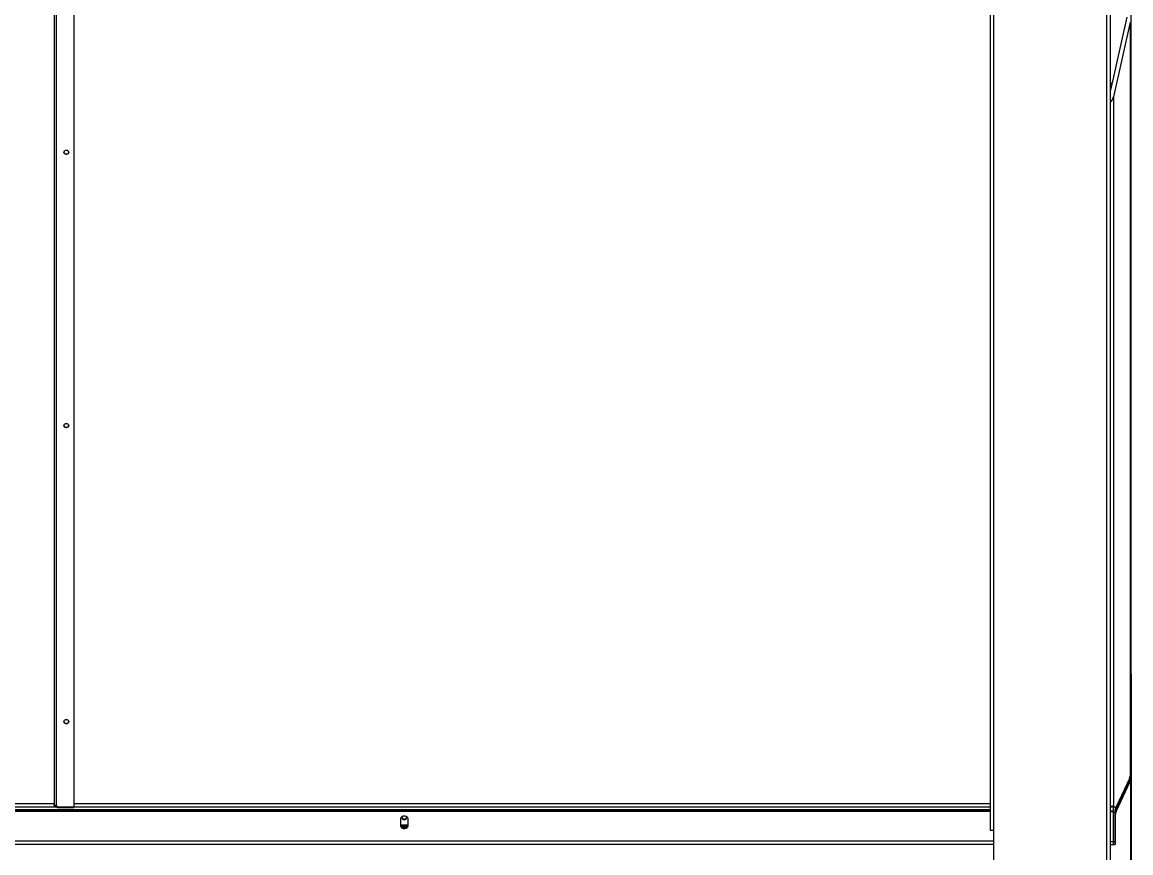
# Model space of a CAD drawing. Header units: millimetres. Extents: x 113490 to 142599, y -20467 to 115.
# Drawn here: x 138215 to 139355, y -7311 to -6457 of the extents above; entities that cross this region are included whole.
import ezdxf

# ---------------------------------------------------------------- set-up
doc = ezdxf.new("R2010")
doc.units = ezdxf.units.MM
doc.layers.add('DV2_0', color=7, linetype='Continuous')
doc.styles.get("Standard").update_dxf_attribs({"font": 'msyh.ttf'})
doc.dimstyles.new('ISO-25', dxfattribs={"dimtxt": 2.5, "dimasz": 2.5, "dimexe": 1.25, "dimexo": 0.625, "dimtad": 1, "dimtxsty": 'Standard', "dimcen": 2.5, "dimadec": 0, "dimazin": 0, "dimtfac": 1, "dimtmove": 0, "dimatfit": 3, "dimfxl": 1, "dimarcsym": 0})

# ---------------------------------------------------------------- blocks, each defined once
blk = doc.blocks.new('*D16')
at = {"color": 0, "lineweight": -2}
for p, q in [((137075, -7126.9), (137075, -8732.8)), ((139355, -7126.9), (139355, -8732.8)), ((137135, -8702.8), (139295, -8702.8))]:
    blk.add_line(p, q, dxfattribs=at)
at = {"color": 0}
for points in [[(137135, -8692.8), (137135, -8712.8), (137075, -8702.8)], [(139295, -8692.8), (139295, -8712.8), (139355, -8702.8)]]:
    blk.add_solid(points, dxfattribs=at)
at = {"layer": 'Defpoints', "color": 0}
for p in [(137075, -7125.9), (139355, -7125.9), (139355, -8702.8)]:
    blk.add_point(p, dxfattribs=at)
at = {"color": 0, "insert": (138215, -8656.9), "char_height": 50, "attachment_point": 5}
blk.add_mtext('2270', dxfattribs=at)

msp = doc.modelspace()

# ---------------------------------------------------------------- linework, layer by layer
at = {"layer": 'DV2_0', "color": 7, "linetype": 'Continuous', "lineweight": 20}
for p, q in [((139330.4, -8326), (139330.4, -6153)), ((138250.1, -6234.8), (138250.1, -7262.1)), ((139214, -7287.4), (139214, -6239.4)), ((139354.2, -6456.5), (139354.2, -7231.8)), ((139335.4, -6520.2), (139334, -6518.6)), ((139337.1, -6533.3), (139337.1, -7262.2)), ((139353.9, -7233.5), (139339.8, -7263.6)), ((139353.9, -7236.5), (139339.8, -7266.6)), ((139354.2, -7234.5), (139354.2, -7234.8)), ((138250.9, -7263.9), (137569.5, -7263.9)), ((139210.4, -7266.5), (137569.5, -7266.5)), ((138250.1, -7262.1), (138250.1, -7262.2)), ((139210.4, -7263.9), (138268, -7263.9)), ((139337, -7268.5), (139334, -7268.5)), ((139338.5, -7269.4), (139337, -7268.5)), ((139337, -7268.5), (139337, -7299.2)), ((139339.4, -7264.6), (139337.1, -7263.1)), ((139339, -7269.8), (139338.5, -7269.8)), ((139338.5, -7269.8), (139338.5, -7299.2)), ((138611.8, -7282.2), (138604.3, -7282.2)), ((137216, -7302), (139214, -7302)), ((139337, -7299.2), (139337, -7302.2)), ((139338.5, -7299.2), (139338.5, -7302.2))]:
    msp.add_line(p, q, dxfattribs=at)
at = {"layer": 'DV2_0', "color": 7, "linetype": 'Continuous', "lineweight": 15}
for p, q in [((139334, -8326), (139334, -6153)), ((138248, -6234.5), (138248, -7261.3)), ((138268, -6234.5), (138268, -7263.3)), ((139210.4, -6239.4), (139210.4, -7287.4)), ((139350.8, -6451.3), (139334, -6526.3)), ((139355, -6448.7), (139355, -7230.7)), ((139354.2, -6456.5), (139337.1, -6533.3)), ((139334.7, -6523.4), (139334, -6522.6)), ((139354.1, -7234.9), (139340.1, -7265)), ((139354.1, -7237.9), (139340.1, -7268)), ((139355, -7230.7), (139355, -7233.7)), ((138248, -7260.5), (137569.5, -7260.5)), ((138248, -7261.7), (138248, -7261.3)), ((139210.4, -7260.5), (138268, -7260.5)), ((139210.4, -7267.1), (137569.5, -7267.1)), ((139210.4, -7268.3), (137569.5, -7268.3)), ((138250.1, -7262.2), (138250.1, -7262.5)), ((138250.1, -7262.5), (138250.1, -7263.6)), ((138251, -7263.3), (138251, -7264.1)), ((138251, -7263.3), (138268, -7263.3)), ((138251, -7264.1), (138268, -7264.1)), ((138268, -7264.1), (138268, -7263.3)), ((139339, -7269.8), (139339, -7299.2)), ((138604, -7276.6), (138604, -7282.1)), ((138605.1, -7283.4), (138611, -7283.4)), ((138612, -7282.1), (138612, -7276.6)), ((139210.4, -7287.4), (139214, -7287.4)), ((139214, -7417.4), (139214, -7287.4)), ((137216, -7298.4), (139214, -7298.4)), ((139334, -7299.2), (139337, -7299.2)), ((139334, -7302.2), (139337, -7302.2)), ((139337, -7299.2), (139338.5, -7299.2)), ((139337, -7302.2), (139338.5, -7302.2)), ((139338.5, -7299.2), (139339, -7299.2)), ((139338.5, -7302.2), (139339, -7302.2)), ((139339, -7299.2), (139339, -7302.2))]:
    msp.add_line(p, q, dxfattribs=at)
for centre, radius, start, end in [((139345, -7230.7), 10, 335, 0), ((139345, -7233.7), 10, 335, 0), ((139350.4, -7269.7), 11.4, 158.9044, 179.2373), ((139350.4, -7272.7), 11.4, 158.9044, 179.2373), ((139351.9, -7269.8), 12.9, 178.9511, 180.0023), ((139351.9, -7272.8), 12.9, 178.9511, 180.0023), ((139351.9, -7272.8), 12.9, 178.9511, 180.0023), ((139350, -7269.6), 10.9, 154.9875, 158.6543), ((139350, -7272.6), 10.9, 154.9875, 158.6543)]:
    msp.add_arc(centre, radius, start, end, dxfattribs=at)
at = {"layer": 'DV2_0', "color": 7, "linetype": 'Continuous', "lineweight": 20}
for centre, radius, start, end in [((139022.9, -7261.7), 314.2, 358.8761, 359.7561), ((139351.1, -7269.3), 12.6, 157.8443, 180.4862)]:
    msp.add_arc(centre, radius, start, end, dxfattribs=at)
at = {"layer": 'DV2_0', "color": 7, "linetype": 'Continuous', "lineweight": 15}
for centre, major_axis, ratio, start_param, end_param in [((139333.6, -6528.2), (0, -10.3), 0.386711, 0.087266, 1.047198), ((138260.5, -6589.8), (2.5, 0), 0.922201, 3.267727, 6.157051), ((138260.5, -6870.8), (2.5, 0), 0.922201, 3.267727, 6.157051), ((138260.5, -7175.3), (2.5, 0), 0.922201, 3.267727, 6.157051), ((138249.4, -7263.4), (1.6, 0), 0.922201, 0.08877, 1.090093), ((138249.4, -7262.8), (1.6, 0), 0.386711, 0.870158, 1.090093), ((138249.4, -7264.2), (1.6, 0), 0.386711, 0.08877, 1.090093), ((138608, -7276.6), (4, 0), 0.922201, 0, 3.141593), ((138608, -7280.9), (-4, 0), 0.922201, 0, 3.141593), ((138608, -7282.1), (-4, 0), 0.922201, 0, 3.141593), ((138608, -7274.4), (2.5, 0), 0.922201, 2.781588, 6.283185), ((138608, -7273.8), (2.5, 0), 0.922201, 3.257943, 6.180936), ((138608, -7274.4), (2.5, 0), 0.922201, 0, 0.360005)]:
    msp.add_ellipse(centre, major_axis=major_axis, ratio=ratio, start_param=start_param, end_param=end_param, dxfattribs=at)
for centre in [(138260.5, -6590.3), (138260.5, -6871.4), (138260.5, -7175.9)]:
    msp.add_ellipse(centre, major_axis=(2.5, 0), ratio=0.922201, dxfattribs=at)
at = {"layer": 'DV2_0', "color": 7, "linetype": 'Continuous', "lineweight": 20}
for centre, major_axis, ratio, start_param, end_param in [((139349.8, -7231.7), (-4.29, 0.99), 0.95244, 2.941915, 3.357845), ((139348.7, -7232.3), (5.44, -2.54), 0.382281, 0, 0.522446), ((139349.8, -7234.7), (-4.29, 0.99), 0.95244, 2.941915, 3.357845), ((139348.7, -7235.3), (5.44, -2.54), 0.382281, 0, 0.522446), ((139349, -7230.7), (6, 0), 0.38671, 5.759587, 6.283185), ((139349, -7233.7), (6, 0), 0.38671, 5.759587, 6.283185), ((139333.6, -7261.4), (4, 0), 0.386711, 4.799655, 5.759587), ((139333.6, -7262.3), (4, -0.15), 0.327567, 4.81436, 5.773359), ((139333.4, -7267.8), (4, -0.1), 0.002373, 0.442021, 1.410331), ((139359.2, -7268), (-4.6, -22), 0.987164, 4.914622, 4.940485), ((139330.2, -7266.7), (3, 13.4), 0.4611, -1.192692, -1.119846), ((139341.9, -7269.8), (0, 7.99), 0.422618, 1.527453, 1.57086), ((139333, -7269.4), (-6, 0.11), 0.039312, 3.141527, 3.578286), ((139333, -7272.4), (-6, 0.11), 0.039312, 3.141527, 3.169176), ((139342.7, -7268.4), (2.03, 9.11), 0.461101, 1.124073, 1.247492), ((139334.2, -7263.4), (5.59, -2.18), 0.280642, 0.001111, 0.501119), ((139342.7, -7271.4), (2.03, 9.11), 0.461101, 1.124073, 1.247492), ((139334.2, -7266.4), (5.59, -2.18), 0.280642, 0.001111, 0.501119), ((139334.6, -7262.4), (5.44, -2.54), 0.382282, 0, 0.522447), ((139334.6, -7265.4), (5.44, -2.54), 0.382282, 0, 0.522447)]:
    msp.add_ellipse(centre, major_axis=major_axis, ratio=ratio, start_param=start_param, end_param=end_param, dxfattribs=at)
at = {"layer": 'DV2_0', "color": 7, "linetype": 'Continuous', "lineweight": 15}
for points, knots in [([(138248, -7261.3), (138248, -7261.3), (138248.1, -7261.4), (138248.1, -7261.4), (138248.1, -7261.5), (138248.2, -7261.5), (138248.3, -7261.6), (138248.5, -7261.6), (138248.6, -7261.7), (138248.8, -7261.8), (138249.1, -7261.9), (138249.6, -7262), (138249.9, -7262.1), (138250.1, -7262.1)], [0, 0, 0, 0, 0.125, 0.125, 0.25, 0.25, 0.375, 0.375, 0.5, 0.5, 0.75, 0.75, 1, 1, 1, 1]), ([(138250.1, -7263.6), (138250, -7263.6), (138249.9, -7263.6), (138249.6, -7263.5), (138249.5, -7263.5), (138249.2, -7263.4), (138249.1, -7263.3), (138248.9, -7263.2), (138248.8, -7263.1), (138248.5, -7262.8), (138248.3, -7262.6), (138248.1, -7262.1), (138248, -7261.9), (138248, -7261.7)], [0, 0, 0, 0, 0.125, 0.125, 0.25, 0.25, 0.375, 0.375, 0.5, 0.5, 0.75, 0.75, 1, 1, 1, 1]), ([(138250.1, -7262.2), (138250.1, -7262.2), (138250, -7262.2), (138249.9, -7262.1), (138249.8, -7262.1), (138249.8, -7262)], [0, 0, 0, 0, 0.25, 0.25, 0.4276155, 0.4276155, 0.4276155, 0.4276155]), ([(139340.1, -7264.9), (139339.8, -7265.6), (139339.5, -7266.4), (139339.1, -7268.1), (139339, -7268.9), (139339, -7269.7)], [0, 0, 0, 0, 0.5, 0.5, 1, 1, 1, 1]), ([(139340.1, -7267.9), (139339.8, -7268.6), (139339.5, -7269.4), (139339.1, -7271.1), (139339, -7271.9), (139339, -7272.7)], [0, 0, 0, 0, 0.5, 0.5, 1, 1, 1, 1])]:
    msp.add_open_spline(points, degree=3, knots=knots, dxfattribs=at)

# ---------------------------------------------------------------- dimensions: what is measured, and where the dimension line sits
at = {"color": 1}
dim = msp.add_linear_dim(base=(139355, -8702.8), p1=(137075, -7125.9), p2=(139355, -7125.9), text='2270', dimstyle='ISO-25', override={"dimtxt": 50, "dimasz": 60, "dimexe": 30, "dimexo": 1, "dimgap": 20, "dimdec": 0}, dxfattribs=at)
dim.commit()
dim.dimension.update_dxf_attribs({"geometry": '*D16', "text_midpoint": (138215, -8656.9)})

doc.saveas('drawing.dxf')
